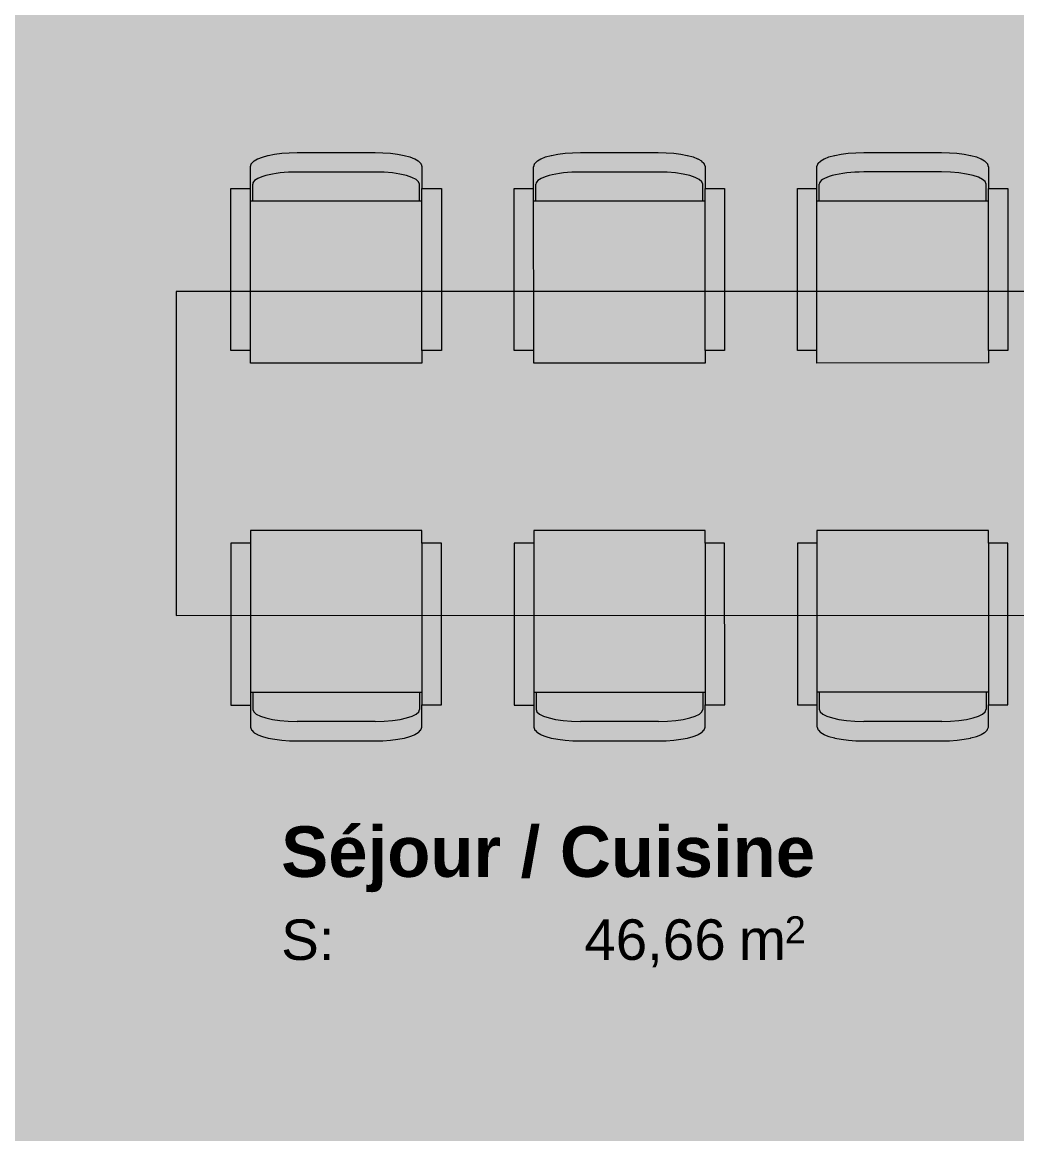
# Model space of a CAD drawing. Header units: millimetres. Extents: x 318905 to 439572, y -5133 to 105868.
# Drawn here: x 372574 to 375032, y 53629 to 56375 of the extents above; entities that cross this region are included whole.
import ezdxf

# ---------------------------------------------------------------- set-up
doc = ezdxf.new("R2010")
doc.units = ezdxf.units.MM
doc.header["$MEASUREMENT"] = 0
doc.layers.add('INTI_Agencement_Stylo_No__2', color=8, linetype='Continuous', lineweight=5)
doc.layers.add('Marques & Zones_Stylo_No__1', color=7, linetype='Continuous', lineweight=5)
doc.layers.add('Marques & Zones', color=7, linetype='Continuous')
doc.styles.add('STYLE_GENERE_1', font='Arial')
doc.styles.add('STYLE_GENERE_2', font='Arial')

# ---------------------------------------------------------------- blocks, each defined once
blk = doc.blocks.new('Fauteuil 1 20[7]', base_point=(374309.9, 55119.6))
at = {"layer": 'INTI_Agencement_Stylo_No__2', "linetype": 'Continuous'}
for p, q in [((374261.7, 55119.5), (373838, 55119.5)), ((373838, 55119.5), (373838, 55088.2)), ((374261.8, 55088.3), (374261.7, 55119.5)), ((373838, 55088.2), (373789.9, 55088.2)), ((373789.9, 55088.2), (373790, 54688.2)), ((373838, 55088.3), (373838.1, 54688.3)), ((374309.9, 55088.3), (374261.8, 55088.3)), ((374261.8, 55088.3), (374261.8, 54688.3)), ((374310, 54688.3), (374309.9, 55088.3)), ((374261.8, 54719.5), (373838.1, 54719.5)), ((373843.9, 54719.5), (373843.9, 54677.5)), ((374256, 54719.5), (374256, 54677.5)), ((373790, 54688.2), (373838.1, 54688.2)), ((373838.1, 54688.2), (373838.1, 54635.2)), ((374261.8, 54635.2), (374261.8, 54688.3)), ((374261.8, 54688.3), (374310, 54688.3)), ((374146.3, 54647.5), (373953.7, 54647.5)), ((373838.1, 54635.2), (373838.1, 54634.7)), ((373838.1, 54634.7), (373838.3, 54633.7)), ((373838.3, 54633.7), (373840.1, 54628.2)), ((373840.1, 54628.2), (373840.4, 54627.3)), ((373840.4, 54627.3), (373840.9, 54626.5)), ((373840.9, 54626.5), (373841.6, 54625.7)), ((373841.6, 54625.7), (373846.7, 54620.5)), ((373846.7, 54620.5), (373847.4, 54620)), ((373847.4, 54620), (373855.7, 54615.1)), ((374244.2, 54615.2), (374252.5, 54620)), ((374252.5, 54620), (374253.3, 54620.6)), ((374253.3, 54620.6), (374258.4, 54625.8)), ((374258.4, 54625.8), (374259, 54626.5)), ((374259, 54626.5), (374259.5, 54627.4)), ((374259.5, 54627.4), (374259.9, 54628.3)), ((374259.9, 54628.3), (374261.6, 54633.7)), ((374261.6, 54633.7), (374261.8, 54634.7)), ((374261.8, 54634.7), (374261.8, 54635.2)), ((373855.7, 54615.1), (373856.5, 54614.7)), ((373856.5, 54614.7), (373867.7, 54610.4)), ((373867.7, 54610.4), (373881.6, 54606.7)), ((373881.6, 54606.7), (373882.2, 54606.5)), ((373882.2, 54606.5), (373898.1, 54603.5)), ((373898.1, 54603.5), (373915.6, 54601.3)), ((373915.6, 54601.3), (373934.4, 54600)), ((373934.4, 54600), (373953.9, 54599.5)), ((373953.9, 54599.5), (374146.1, 54599.5)), ((374146.1, 54599.5), (374165.6, 54600)), ((374165.6, 54600), (374184.3, 54601.4)), ((374184.3, 54601.4), (374201.9, 54603.6)), ((374201.9, 54603.6), (374217.8, 54606.6)), ((374217.8, 54606.6), (374218.4, 54606.7)), ((374218.4, 54606.7), (374232.2, 54610.5)), ((374232.2, 54610.5), (374243.4, 54614.8)), ((374243.4, 54614.8), (374244.2, 54615.2))]:
    blk.add_line(p, q, dxfattribs=at)
for centre, start_param, end_param in [((373953.7, 54677.5), 3.141593, 4.712389), ((374146.3, 54677.5), 4.712389, 6.283185)]:
    blk.add_ellipse(centre, major_axis=(109.8, 0), ratio=0.273279, start_param=start_param, end_param=end_param, dxfattribs=at)
blk = doc.blocks.new('Fauteuil 1 20[8]', base_point=(373609.9, 55119.4))
at = {"layer": 'INTI_Agencement_Stylo_No__2', "linetype": 'Continuous'}
for p, q in [((373561.7, 55119.4), (373138, 55119.4)), ((373138, 55119.4), (373138, 55088.1)), ((373561.8, 55088.2), (373561.7, 55119.4)), ((373138, 55088.1), (373089.9, 55088.1)), ((373089.9, 55088.1), (373090, 54688.1)), ((373138, 55088.2), (373138.1, 54688.2)), ((373609.9, 55088.2), (373561.8, 55088.2)), ((373561.8, 55088.2), (373561.8, 54688.2)), ((373610, 54688.2), (373609.9, 55088.2)), ((373561.8, 54719.4), (373138.1, 54719.4)), ((373143.9, 54719.4), (373143.9, 54677.4)), ((373556, 54719.4), (373556, 54677.4)), ((373090, 54688.1), (373138.1, 54688.1)), ((373138.1, 54688.1), (373138.1, 54635.1)), ((373561.8, 54635.1), (373561.8, 54688.2)), ((373561.8, 54688.2), (373610, 54688.2)), ((373446.3, 54647.4), (373253.7, 54647.4)), ((373138.1, 54635.1), (373138.1, 54634.5)), ((373138.1, 54634.5), (373138.3, 54633.6)), ((373138.3, 54633.6), (373140.1, 54628.1)), ((373140.1, 54628.1), (373140.4, 54627.2)), ((373140.4, 54627.2), (373140.9, 54626.4)), ((373140.9, 54626.4), (373141.6, 54625.6)), ((373141.6, 54625.6), (373146.7, 54620.4)), ((373146.7, 54620.4), (373147.4, 54619.8)), ((373147.4, 54619.8), (373155.7, 54615)), ((373544.2, 54615.1), (373552.5, 54619.9)), ((373552.5, 54619.9), (373553.3, 54620.5)), ((373553.3, 54620.5), (373558.4, 54625.7)), ((373558.4, 54625.7), (373559, 54626.4)), ((373559, 54626.4), (373559.5, 54627.3)), ((373559.5, 54627.3), (373559.9, 54628.2)), ((373559.9, 54628.2), (373561.6, 54633.6)), ((373561.6, 54633.6), (373561.8, 54634.6)), ((373561.8, 54634.6), (373561.8, 54635.1)), ((373155.7, 54615), (373156.5, 54614.6)), ((373156.5, 54614.6), (373167.7, 54610.3)), ((373167.7, 54610.3), (373181.6, 54606.6)), ((373181.6, 54606.6), (373182.2, 54606.4)), ((373182.2, 54606.4), (373198.1, 54603.4)), ((373198.1, 54603.4), (373215.6, 54601.2)), ((373215.6, 54601.2), (373234.4, 54599.8)), ((373234.4, 54599.8), (373253.9, 54599.4)), ((373253.9, 54599.4), (373446.1, 54599.4)), ((373446.1, 54599.4), (373465.6, 54599.9)), ((373465.6, 54599.9), (373484.3, 54601.2)), ((373484.3, 54601.2), (373501.9, 54603.5)), ((373501.9, 54603.5), (373517.8, 54606.5)), ((373517.8, 54606.5), (373518.4, 54606.6)), ((373518.4, 54606.6), (373532.2, 54610.4)), ((373532.2, 54610.4), (373543.4, 54614.7)), ((373543.4, 54614.7), (373544.2, 54615.1))]:
    blk.add_line(p, q, dxfattribs=at)
for centre, start_param, end_param in [((373253.7, 54677.4), 3.141593, 4.712389), ((373446.3, 54677.4), 4.712389, 6.283185)]:
    blk.add_ellipse(centre, major_axis=(109.8, 0), ratio=0.273279, start_param=start_param, end_param=end_param, dxfattribs=at)
blk = doc.blocks.new('Fauteuil 1 20[9]', base_point=(375009.9, 55119.7))
at = {"layer": 'INTI_Agencement_Stylo_No__2', "linetype": 'Continuous'}
for p, q in [((374961.7, 55119.7), (374538, 55119.6)), ((374538, 55119.6), (374538, 55088.3)), ((374961.8, 55088.4), (374961.7, 55119.7)), ((374538, 55088.3), (374489.9, 55088.3)), ((374489.9, 55088.3), (374490, 54688.3)), ((374538, 55088.4), (374538.1, 54688.4)), ((374961.8, 55088.5), (374961.8, 54688.5)), ((375009.9, 55088.4), (374961.8, 55088.4)), ((375010, 54688.4), (375009.9, 55088.4)), ((374961.8, 54719.7), (374538.1, 54719.6)), ((374543.9, 54719.6), (374543.9, 54677.6)), ((374956, 54719.7), (374956, 54677.7)), ((374490, 54688.3), (374538.1, 54688.3)), ((374538.1, 54688.3), (374538.1, 54635.3)), ((374961.8, 54635.3), (374961.8, 54688.4)), ((374961.8, 54688.4), (375010, 54688.4)), ((374846.3, 54647.6), (374653.7, 54647.6)), ((374538.1, 54635.3), (374538.1, 54634.8)), ((374538.1, 54634.8), (374538.3, 54633.8)), ((374538.3, 54633.8), (374540.1, 54628.4)), ((374540.1, 54628.4), (374540.4, 54627.4)), ((374540.4, 54627.4), (374540.9, 54626.6)), ((374540.9, 54626.6), (374541.6, 54625.8)), ((374541.6, 54625.8), (374546.7, 54620.7)), ((374546.7, 54620.7), (374547.4, 54620.1)), ((374547.4, 54620.1), (374555.7, 54615.2)), ((374944.2, 54615.3), (374952.5, 54620.1)), ((374952.5, 54620.1), (374953.3, 54620.7)), ((374953.3, 54620.7), (374958.4, 54625.9)), ((374958.4, 54625.9), (374959, 54626.6)), ((374959, 54626.6), (374959.5, 54627.5)), ((374959.5, 54627.5), (374959.9, 54628.4)), ((374959.9, 54628.4), (374961.6, 54633.8)), ((374961.6, 54633.8), (374961.8, 54634.8)), ((374961.8, 54634.8), (374961.8, 54635.3)), ((374555.7, 54615.2), (374556.5, 54614.9)), ((374556.5, 54614.9), (374567.7, 54610.5)), ((374567.7, 54610.5), (374581.6, 54606.8)), ((374581.6, 54606.8), (374582.2, 54606.6)), ((374582.2, 54606.6), (374598.1, 54603.6)), ((374598.1, 54603.6), (374615.6, 54601.4)), ((374615.6, 54601.4), (374634.4, 54600.1)), ((374634.4, 54600.1), (374653.9, 54599.6)), ((374653.9, 54599.6), (374846.1, 54599.6)), ((374846.1, 54599.6), (374865.6, 54600.1)), ((374865.6, 54600.1), (374884.3, 54601.5)), ((374884.3, 54601.5), (374901.9, 54603.7)), ((374901.9, 54603.7), (374917.8, 54606.7)), ((374917.8, 54606.7), (374918.4, 54606.8)), ((374918.4, 54606.8), (374932.2, 54610.6)), ((374932.2, 54610.6), (374943.4, 54614.9)), ((374943.4, 54614.9), (374944.2, 54615.3))]:
    blk.add_line(p, q, dxfattribs=at)
for centre, start_param, end_param in [((374653.7, 54677.6), 3.141593, 4.712389), ((374846.3, 54677.6), 4.712389, 6.283185)]:
    blk.add_ellipse(centre, major_axis=(109.8, 0), ratio=0.273279, start_param=start_param, end_param=end_param, dxfattribs=at)
blk = doc.blocks.new('Fauteuil 1 20[10]', base_point=(374309.8, 55533.1))
at = {"layer": 'INTI_Agencement_Stylo_No__2', "linetype": 'Continuous'}
for p, q in [((373881.9, 56045.9), (373897.8, 56049)), ((373897.8, 56049), (373915.4, 56051.2)), ((373915.4, 56051.2), (373934.1, 56052.5)), ((373934.1, 56052.5), (373953.6, 56053)), ((373953.6, 56053), (374145.9, 56053)), ((374145.9, 56053), (374165.4, 56052.6)), ((374165.4, 56052.6), (374184.1, 56051.2)), ((374184.1, 56051.2), (374201.7, 56049)), ((374201.7, 56049), (374217.6, 56046)), ((374217.6, 56046), (374218.2, 56045.8)), ((373837.9, 56017.8), (373838.1, 56018.8)), ((373838.1, 56018.8), (373839.8, 56024.2)), ((373839.8, 56024.2), (373840.2, 56025.1)), ((373840.2, 56025.1), (373840.7, 56026)), ((373840.7, 56026), (373841.3, 56026.7)), ((373841.3, 56026.7), (373846.5, 56031.9)), ((373846.5, 56031.9), (373847.2, 56032.5)), ((373847.2, 56032.5), (373855.5, 56037.3)), ((373855.5, 56037.3), (373856.3, 56037.7)), ((373856.3, 56037.7), (373867.5, 56042.1)), ((373867.5, 56042.1), (373881.3, 56045.8)), ((373881.3, 56045.8), (373881.9, 56045.9)), ((374218.2, 56045.8), (374232, 56042.1)), ((374232, 56042.1), (374243.2, 56037.8)), ((374243.2, 56037.8), (374244, 56037.4)), ((374244, 56037.4), (374252.3, 56032.6)), ((374252.3, 56032.6), (374253, 56032)), ((374253, 56032), (374258.2, 56026.8)), ((374258.2, 56026.8), (374258.8, 56026.1)), ((374258.8, 56026.1), (374259.3, 56025.2)), ((374259.3, 56025.2), (374259.7, 56024.3)), ((374259.7, 56024.3), (374261.4, 56018.9)), ((374261.4, 56018.9), (374261.6, 56017.9)), ((373837.9, 56017.3), (373837.9, 56017.8)), ((373837.9, 55964.2), (373837.9, 56017.3)), ((374146.1, 56005), (373953.5, 56005)), ((374261.6, 56017.9), (374261.6, 56017.4)), ((374261.6, 56017.4), (374261.6, 55964.3)), ((373789.8, 55964.2), (373837.9, 55964.2)), ((373789.8, 55564.2), (373789.8, 55964.2)), ((373838, 55564.2), (373837.9, 55964.2)), ((373843.7, 55933), (373843.7, 55975)), ((374255.8, 55933), (374255.8, 55975)), ((374261.6, 55964.3), (374309.8, 55964.3)), ((374261.7, 55564.2), (374261.6, 55964.2)), ((374309.8, 55964.3), (374309.8, 55564.3)), ((374261.6, 55933), (373837.9, 55933)), ((373838, 55564.2), (373789.8, 55564.2)), ((373838, 55533), (373838, 55564.2)), ((374261.7, 55564.3), (374261.7, 55533)), ((374309.8, 55564.3), (374261.7, 55564.3)), ((374261.7, 55533), (373838, 55533))]:
    blk.add_line(p, q, dxfattribs=at)
for centre, start_param, end_param in [((373953.5, 55975), 1.570796, 3.141593), ((374146.1, 55975), 0, 1.570796)]:
    blk.add_ellipse(centre, major_axis=(109.8, 0), ratio=0.273279, start_param=start_param, end_param=end_param, dxfattribs=at)
blk = doc.blocks.new('Fauteuil 1 20[11]', base_point=(373609.8, 55532.9))
at = {"layer": 'INTI_Agencement_Stylo_No__2', "linetype": 'Continuous'}
for p, q in [((373181.9, 56045.8), (373197.8, 56048.8)), ((373197.8, 56048.8), (373215.4, 56051.1)), ((373215.4, 56051.1), (373234.1, 56052.4)), ((373234.1, 56052.4), (373253.6, 56052.9)), ((373253.6, 56052.9), (373445.9, 56052.9)), ((373445.9, 56052.9), (373465.4, 56052.5)), ((373465.4, 56052.5), (373484.1, 56051.1)), ((373484.1, 56051.1), (373501.7, 56048.9)), ((373501.7, 56048.9), (373517.6, 56045.9)), ((373137.9, 56017.7), (373138.1, 56018.7)), ((373138.1, 56018.7), (373139.8, 56024.1)), ((373139.8, 56024.1), (373140.2, 56025)), ((373140.2, 56025), (373140.7, 56025.9)), ((373140.7, 56025.9), (373141.3, 56026.6)), ((373141.3, 56026.6), (373146.5, 56031.8)), ((373146.5, 56031.8), (373147.2, 56032.4)), ((373147.2, 56032.4), (373155.5, 56037.2)), ((373155.5, 56037.2), (373156.3, 56037.6)), ((373156.3, 56037.6), (373167.5, 56041.9)), ((373167.5, 56041.9), (373181.3, 56045.7)), ((373181.3, 56045.7), (373181.9, 56045.8)), ((373517.6, 56045.9), (373518.2, 56045.7)), ((373518.2, 56045.7), (373532, 56042)), ((373532, 56042), (373543.2, 56037.7)), ((373543.2, 56037.7), (373544, 56037.3)), ((373544, 56037.3), (373552.3, 56032.5)), ((373552.3, 56032.5), (373553, 56031.9)), ((373553, 56031.9), (373558.2, 56026.7)), ((373558.2, 56026.7), (373558.8, 56025.9)), ((373558.8, 56025.9), (373559.3, 56025.1)), ((373559.3, 56025.1), (373559.7, 56024.2)), ((373559.7, 56024.2), (373561.4, 56018.7)), ((373561.4, 56018.7), (373561.6, 56017.8)), ((373137.9, 56017.2), (373137.9, 56017.7)), ((373137.9, 55964.1), (373137.9, 56017.2)), ((373446.1, 56004.9), (373253.5, 56004.9)), ((373561.6, 56017.8), (373561.6, 56017.3)), ((373561.6, 56017.3), (373561.6, 55964.2)), ((373089.8, 55964.1), (373137.9, 55964.1)), ((373089.8, 55564.1), (373089.8, 55964.1)), ((373138, 55564.1), (373137.9, 55964.1)), ((373143.7, 55932.9), (373143.7, 55974.9)), ((373555.8, 55932.9), (373555.8, 55974.9)), ((373561.6, 55964.2), (373609.8, 55964.2)), ((373561.7, 55564.1), (373561.6, 55964.1)), ((373609.8, 55964.2), (373609.8, 55564.2)), ((373561.6, 55932.9), (373137.9, 55932.9)), ((373138, 55564.1), (373089.8, 55564.1)), ((373138, 55532.9), (373138, 55564.1)), ((373561.7, 55564.2), (373561.7, 55532.9)), ((373609.8, 55564.2), (373561.7, 55564.2)), ((373561.7, 55532.9), (373138, 55532.9))]:
    blk.add_line(p, q, dxfattribs=at)
for centre, start_param, end_param in [((373253.5, 55974.9), 1.570796, 3.141593), ((373446.1, 55974.9), 0, 1.570796)]:
    blk.add_ellipse(centre, major_axis=(109.8, 0), ratio=0.273279, start_param=start_param, end_param=end_param, dxfattribs=at)
blk = doc.blocks.new('Fauteuil 1 20[12]', base_point=(375009.8, 55533.2))
at = {"layer": 'INTI_Agencement_Stylo_No__2', "linetype": 'Continuous'}
for p, q in [((374581.3, 56045.9), (374581.9, 56046.1)), ((374581.9, 56046.1), (374597.8, 56049.1)), ((374597.8, 56049.1), (374615.4, 56051.3)), ((374615.4, 56051.3), (374634.1, 56052.6)), ((374634.1, 56052.6), (374653.6, 56053.1)), ((374653.6, 56053.1), (374845.9, 56053.1)), ((374845.9, 56053.1), (374865.4, 56052.7)), ((374865.4, 56052.7), (374884.1, 56051.3)), ((374884.1, 56051.3), (374901.7, 56049.1)), ((374901.7, 56049.1), (374917.6, 56046.1)), ((374917.6, 56046.1), (374918.2, 56046)), ((374537.9, 56017.9), (374538.1, 56018.9)), ((374538.1, 56018.9), (374539.8, 56024.3)), ((374539.8, 56024.3), (374540.2, 56025.3)), ((374540.2, 56025.3), (374540.7, 56026.1)), ((374540.7, 56026.1), (374541.3, 56026.8)), ((374541.3, 56026.8), (374546.5, 56032)), ((374546.5, 56032), (374547.2, 56032.6)), ((374547.2, 56032.6), (374555.5, 56037.4)), ((374555.5, 56037.4), (374556.3, 56037.8)), ((374556.3, 56037.8), (374567.5, 56042.2)), ((374567.5, 56042.2), (374581.3, 56045.9)), ((374918.2, 56046), (374932, 56042.2)), ((374932, 56042.2), (374943.2, 56037.9)), ((374943.2, 56037.9), (374944, 56037.5)), ((374944, 56037.5), (374952.3, 56032.7)), ((374952.3, 56032.7), (374953, 56032.1)), ((374953, 56032.1), (374958.2, 56026.9)), ((374958.2, 56026.9), (374958.8, 56026.2)), ((374958.8, 56026.2), (374959.3, 56025.3)), ((374959.3, 56025.3), (374959.7, 56024.4)), ((374959.7, 56024.4), (374961.4, 56019)), ((374961.4, 56019), (374961.6, 56018)), ((374537.9, 56017.4), (374537.9, 56017.9)), ((374537.9, 55964.4), (374537.9, 56017.4)), ((374846.1, 56005.1), (374653.5, 56005.1)), ((374961.6, 56018), (374961.6, 56017.5)), ((374961.6, 56017.5), (374961.6, 55964.4)), ((374489.8, 55964.3), (374537.9, 55964.4)), ((374489.8, 55564.3), (374489.8, 55964.3)), ((374538, 55564.3), (374537.9, 55964.3)), ((374543.7, 55933.1), (374543.7, 55975.1)), ((374955.8, 55933.2), (374955.8, 55975.2)), ((374961.6, 55964.4), (375009.8, 55964.4)), ((374961.7, 55564.4), (374961.6, 55964.4)), ((375009.8, 55964.4), (375009.8, 55564.4)), ((374961.6, 55933.2), (374537.9, 55933.1)), ((374538, 55564.4), (374489.8, 55564.3)), ((374538, 55533.1), (374538, 55564.4)), ((374961.7, 55564.4), (374961.7, 55533.2)), ((375009.8, 55564.4), (374961.7, 55564.4)), ((374961.7, 55533.2), (374538, 55533.1))]:
    blk.add_line(p, q, dxfattribs=at)
for centre, start_param, end_param in [((374653.5, 55975.1), 1.570796, 3.141593), ((374846.1, 55975.1), 0, 1.570796)]:
    blk.add_ellipse(centre, major_axis=(109.8, 0), ratio=0.273279, start_param=start_param, end_param=end_param, dxfattribs=at)
blk = doc.blocks.new('Table salle à manger 01 20[13]', base_point=(372954.2, 54909.5))
at = {"layer": 'INTI_Agencement_Stylo_No__2', "linetype": 'Continuous'}
for p, q in [((375154.1, 55709.8), (372954.1, 55709.5)), ((375154.1, 55709.8), (372954.1, 55709.5)), ((372954.1, 55709.5), (372954.2, 54909.5)), ((372954.1, 55709.5), (372954.2, 54909.5)), ((375154.2, 54909.8), (375154.1, 55709.8)), ((375154.2, 54909.8), (375154.1, 55709.8)), ((372954.2, 54909.5), (375154.2, 54909.8)), ((372954.2, 54909.5), (375154.2, 54909.8))]:
    blk.add_line(p, q, dxfattribs=at)

msp = doc.modelspace()

# ---------------------------------------------------------------- hatches: boundary and pattern name
at = {"layer": 'Marques & Zones', "linetype": 'Continuous', "lineweight": 0, "true_color": 0xebf5fc}
msp.add_hatch(color=7, dxfattribs=at).paths.add_polyline_path([(370920.956, 52754.363), (370921.181, 51352.461), (376160.357, 51354.059), (376160.343, 51442.927), (376159.118, 59073.391), (371519.648, 59072.646), (371519.027, 58735.332), (370893.179, 58736.483), (370893.799, 59073.398), (368553.078, 59072.17), (368545.064, 56262.557), (370403.529, 56262.855), (370403.674, 55362.855), (369471.248, 55362.706), (369471.325, 54881.149), (371573.751, 54881.487), (371574.103, 52693.509), (371374.103, 52693.477), (371374.093, 52754.436)])

# ---------------------------------------------------------------- block references
at = {"layer": 'INTI_Agencement_Stylo_No__2', "linetype": 'Continuous'}
for name, p in [('Fauteuil 1 20[11]', (373609.83, 55532.943)), ('Fauteuil 1 20[10]', (374309.83, 55533.055)), ('Fauteuil 1 20[12]', (375009.83, 55533.167)), ('Table salle à manger 01 20[13]', (372954.242, 54909.489)), ('Fauteuil 1 20[8]', (373609.897, 55119.443)), ('Fauteuil 1 20[7]', (374309.897, 55119.555)), ('Fauteuil 1 20[9]', (375009.897, 55119.668))]:
    msp.add_blockref(name, p, dxfattribs=at)

# ---------------------------------------------------------------- texts
at = {"layer": 'Marques & Zones_Stylo_No__1', "linetype": 'Continuous', "attachment_point": 1, "rotation": 0.009202}
for s, insert, char_height, style in [('\\A1;{\\pql;\\pt0;\\fArial|b1|i0|c0|p34;Séjour / Cuisine}', (373213.913, 54388.474), 125, 'STYLE_GENERE_1'), ('\\A1;{\\pql;\\pt0;\\fArial|b0|i0|c0|p34;S: }', (373213.95, 54158.474), 100, 'STYLE_GENERE_2'), ('\\A1;{\\pql;\\fArial|b0|i0|c0|p34;46,66}', (373963.078, 54158.594), 100, 'STYLE_GENERE_2'), ('\\A1;{\\pql;\\fArial|b0|i0|c0|p34;2}', (374458.613, 54166.293), 66.66667, 'STYLE_GENERE_2'), ('\\A1;{\\pql;\\fArial|b0|i0|c0|p34; m}', (374306.27, 54158.649), 100, 'STYLE_GENERE_2')]:
    msp.add_mtext(s, dxfattribs=dict(at, insert=insert, char_height=char_height, style=style))

doc.saveas('drawing.dxf')
